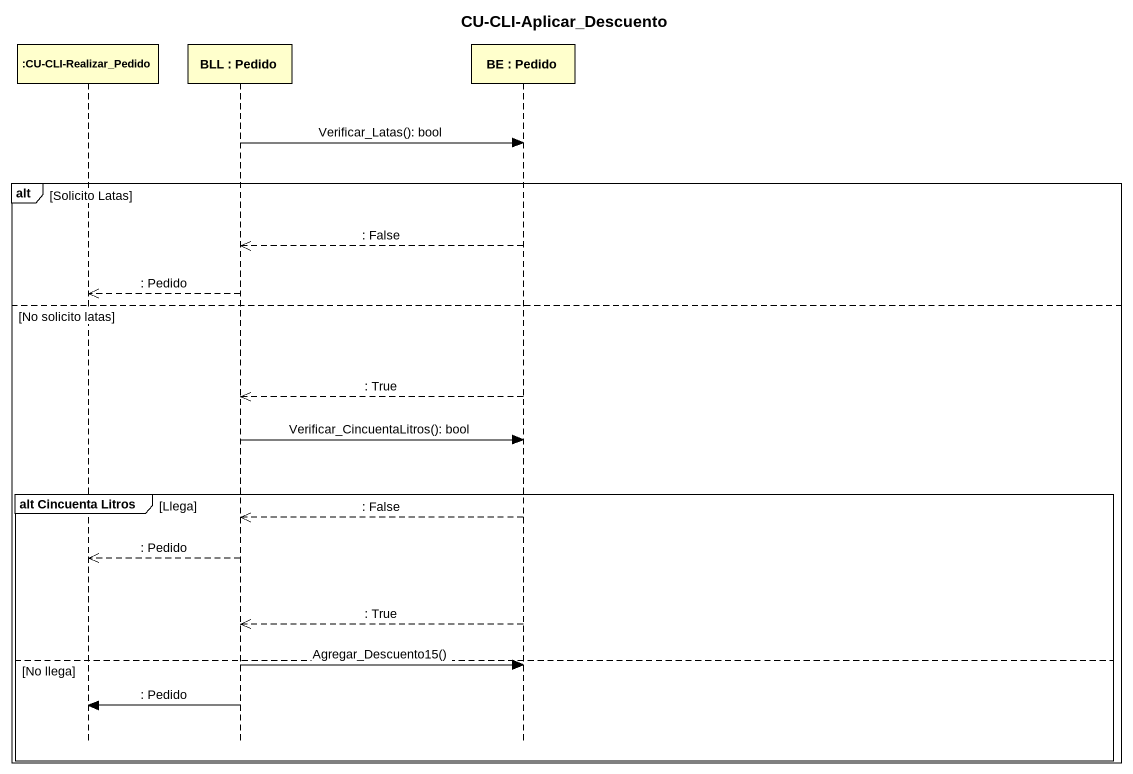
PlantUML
@startuml
title CU-CLI-Aplicar_Descuento
hide footbox
participant ":CU-CLI-Realizar_Pedido" as CU_CLI_Realizar_Pedido
participant "BLL : Pedido" as BLL
participant "BE : Pedido" as BE

BLL -> BE : Verificar_Latas(): bool
alt Solicito Latas
  BE -->> BLL : : False
  BLL -->> CU_CLI_Realizar_Pedido : : Pedido
else No solicito latas
  BE -->> BLL : : True
  BLL -> BE : Verificar_CincuentaLitros(): bool
  group alt Cincuenta Litros [Llega]
    BE -->> BLL : : False
    BLL -->> CU_CLI_Realizar_Pedido : : Pedido
    BE -->> BLL : : True
  else No llega
    BLL -> BE : Agregar_Descuento15()
    BLL -> CU_CLI_Realizar_Pedido : : Pedido
  end
end
@enduml
